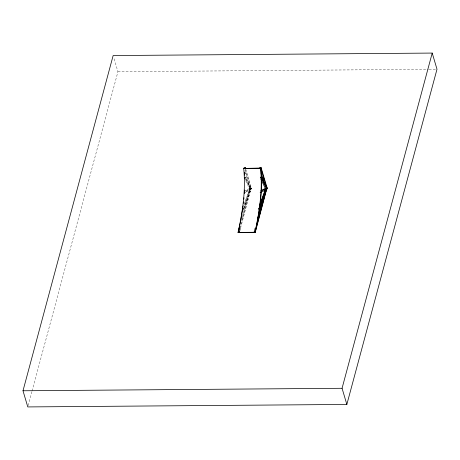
<?xml version="1.0" encoding="UTF-8"?>
<svg xmlns="http://www.w3.org/2000/svg" width="460" height="460" viewBox="0 0 460 460"><rect width="100%" height="100%" fill="white"/><g stroke="black" fill="none" stroke-linecap="round" stroke-linejoin="round"><path stroke-width="0.34" stroke-dasharray="2.3 1.72" d="M245.692 168.906L251.39 188.151L251.189 188.91L250.073 188.922L250.274 188.157L244.979 170.286M28.158 405.542L31.889 391.661M32.079 390.966L117.938 71.714L113.752 57.575M241.782 218.88L250.033 188.042L251.085 188.042L240.741 227.384M241.552 220.553L250.033 188.042L243.863 205.051M240.425 227.78L251.068 188.031L251.212 188.548L243.823 208.604M243.702 208.311L251.085 188.042M243.777 205.936L250.056 188.054M246.18 191.366L249.97 189.33L250.999 189.324L250.924 188.347L249.895 188.358L244.398 191.078M245.945 192.038L250.999 189.324M245.433 191.067L250.924 188.347M117.938 71.714L428.375 69.293M429.094 69.287L437 69.23M250.274 188.157L251.39 188.151M250.177 188.554L251.212 188.548M246.175 178.549L251.217 188.422L250.188 188.427L245.462 179.17M245.807 178.75L250.947 189.428L249.918 189.434L244.777 178.756M245.49 169.659L251.189 188.91M244.979 171.73L250.073 188.922M249.895 188.358L249.97 189.33"/><path stroke-width="0.69" d="M261.366 177.997L261.406 177.192L260.371 177.198L260.331 178.003L261.366 177.997L266.806 189.302M244.289 193.562L244.49 190.037M244.398 191.078L244.283 192.389L245.312 192.378M261.176 192.257L261.291 190.946L266.783 188.226L266.858 189.198L261.176 192.257L260.142 192.263M243.811 199.163L243.955 197.771M243.363 203.308L243.53 201.94M259.434 209.15L266.944 187.921L259.434 209.15L258.405 209.156L258.531 208.196L259.566 208.184M242.661 208.754L240.505 221.76L238.061 232.651L255.173 232.271C259.716 211.243 263.057 189.595 260.791 168.049L243.685 168.429C245.95 189.968 242.61 211.623 238.061 232.651M242.845 207.402L243.035 206.057M254.909 232.518C259.457 211.491 262.798 189.836 260.532 168.297L260.791 168.049M23 390.77L113.154 55.556L432.216 53.072L437 69.23L346.846 404.443L27.784 406.928L23 390.77L342.062 388.286L346.846 404.443M245.283 167.526L245.082 168.285L243.961 168.291L244.168 167.538L245.283 167.526L245.692 168.906M238.424 232.179L239.395 227.792M239.453 232.168L240.241 228.465M260.832 168.164L261.033 167.405L259.917 167.417L259.71 168.17L260.832 168.164L266.944 188.79L267.145 188.031L261.033 167.405M254.282 232.053L255.07 228.35M257.456 219.443L263.511 196.828M264.609 192.711L265.713 188.6M257.41 220.432L264.397 194.448M255.185 231.771L266.926 187.91L255.317 232.047L254.156 231.777M342.062 388.286L432.216 53.072M259.722 204.924L265.673 188.583M259.635 205.815L265.794 189.1M260.872 190.647L265.753 188.232M243.685 168.429L260.532 168.297M238.297 231.903L239.327 231.892M238.326 232.403L255.173 232.271M261.406 177.192L267.076 188.295M260.941 179.262L265.477 188.68M262.769 177.037L263.787 180.475M261.136 172.983L264.397 183.983M244.335 172.368L244.501 175.185M244.513 177.324L244.473 178.129L245.502 178.118L245.542 177.313L244.513 177.324M242.673 208.317L242.546 209.283L243.576 209.271L243.702 208.311L242.673 208.317"/></g></svg>
